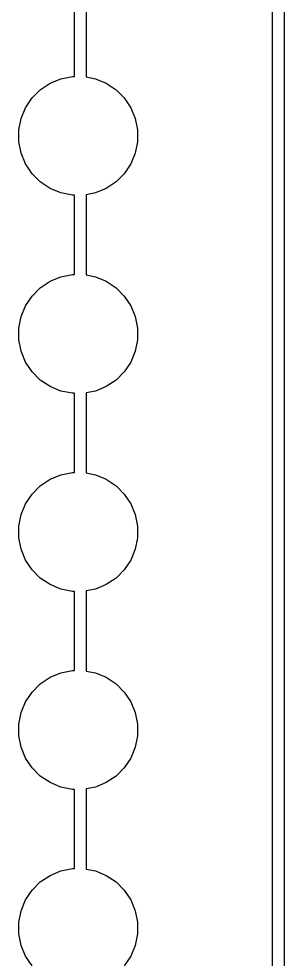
# Model space of a CAD drawing. Extents: x 3.46 to 9.57, y -5.61 to -1.49.
# Drawn here: x 3.5991 to 3.7332, y -2.439 to -1.9641 of the extents above; entities that cross this region are included whole.
import ezdxf

# ---------------------------------------------------------------- set-up
doc = ezdxf.new("R2010")
doc.units = 0
doc.header["$MEASUREMENT"] = 0
doc.layers.add('BLACK', color=7, linetype='CONTINUOUS')

msp = doc.modelspace()

# ---------------------------------------------------------------- linework, layer by layer
at = {"layer": 'BLACK', "linetype": 'CONTINUOUS'}
for p, q in [((3.72732, -2.81735), (3.72732, -1.62326)), ((3.73322, -1.62045), (3.73322, -2.82016)), ((3.62732, -1.99323), (3.62732, -1.95323)), ((3.63322, -1.953), (3.63322, -1.99345)), ((3.62038, -1.99438), (3.62618, -1.99323)), ((3.62618, -1.99323), (3.62732, -1.99323)), ((3.63322, -1.99345), (3.63788, -1.99438)), ((3.61001, -1.99993), (3.61492, -1.99664)), ((3.61492, -1.99664), (3.62038, -1.99438)), ((3.63788, -1.99438), (3.64334, -1.99664)), ((3.64334, -1.99664), (3.64826, -1.99993)), ((3.60583, -2.0041), (3.61001, -1.99993)), ((3.64826, -1.99993), (3.65244, -2.0041)), ((3.60255, -2.00902), (3.60583, -2.0041)), ((3.65244, -2.0041), (3.65572, -2.00902)), ((3.60029, -2.01448), (3.60255, -2.00902)), ((3.65572, -2.00902), (3.65798, -2.01448)), ((3.59913, -2.02027), (3.60029, -2.01448)), ((3.65798, -2.01448), (3.65913, -2.02027)), ((3.59913, -2.02618), (3.59913, -2.02027)), ((3.65913, -2.02027), (3.65913, -2.02618)), ((3.60029, -2.03198), (3.59913, -2.02618)), ((3.65913, -2.02618), (3.65798, -2.03198)), ((3.60255, -2.03744), (3.60029, -2.03198)), ((3.65798, -2.03198), (3.65572, -2.03744)), ((3.60583, -2.04235), (3.60255, -2.03744)), ((3.65572, -2.03744), (3.65244, -2.04235)), ((3.61001, -2.04653), (3.60583, -2.04235)), ((3.65244, -2.04235), (3.64826, -2.04653)), ((3.61492, -2.04981), (3.61001, -2.04653)), ((3.62038, -2.05208), (3.61492, -2.04981)), ((3.64334, -2.04981), (3.63788, -2.05208)), ((3.64826, -2.04653), (3.64334, -2.04981)), ((3.62618, -2.05323), (3.62038, -2.05208)), ((3.62732, -2.05323), (3.62618, -2.05323)), ((3.62732, -2.09323), (3.62732, -2.05323)), ((3.63788, -2.05208), (3.63322, -2.053)), ((3.63322, -2.053), (3.63322, -2.09345)), ((3.62038, -2.09438), (3.62618, -2.09323)), ((3.62618, -2.09323), (3.62732, -2.09323)), ((3.63322, -2.09345), (3.63788, -2.09438)), ((3.61001, -2.09993), (3.61492, -2.09664)), ((3.61492, -2.09664), (3.62038, -2.09438)), ((3.63788, -2.09438), (3.64334, -2.09664)), ((3.64334, -2.09664), (3.64826, -2.09993)), ((3.60583, -2.1041), (3.61001, -2.09993)), ((3.64826, -2.09993), (3.65244, -2.1041)), ((3.60255, -2.10902), (3.60583, -2.1041)), ((3.65244, -2.1041), (3.65572, -2.10902)), ((3.60029, -2.11448), (3.60255, -2.10902)), ((3.65572, -2.10902), (3.65798, -2.11448)), ((3.59913, -2.12027), (3.60029, -2.11448)), ((3.65798, -2.11448), (3.65913, -2.12027)), ((3.59913, -2.12618), (3.59913, -2.12027)), ((3.65913, -2.12027), (3.65913, -2.12618)), ((3.60029, -2.13198), (3.59913, -2.12618)), ((3.65913, -2.12618), (3.65798, -2.13198)), ((3.60255, -2.13744), (3.60029, -2.13198)), ((3.65798, -2.13198), (3.65572, -2.13744)), ((3.60583, -2.14235), (3.60255, -2.13744)), ((3.65572, -2.13744), (3.65244, -2.14235)), ((3.61001, -2.14653), (3.60583, -2.14235)), ((3.65244, -2.14235), (3.64826, -2.14653)), ((3.61492, -2.14981), (3.61001, -2.14653)), ((3.62038, -2.15208), (3.61492, -2.14981)), ((3.64334, -2.14981), (3.63788, -2.15208)), ((3.64826, -2.14653), (3.64334, -2.14981)), ((3.62618, -2.15323), (3.62038, -2.15208)), ((3.62732, -2.15323), (3.62618, -2.15323)), ((3.62732, -2.19323), (3.62732, -2.15323)), ((3.63788, -2.15208), (3.63322, -2.153)), ((3.63322, -2.153), (3.63322, -2.19345)), ((3.62038, -2.19438), (3.62618, -2.19323)), ((3.62618, -2.19323), (3.62732, -2.19323)), ((3.63322, -2.19345), (3.63788, -2.19438)), ((3.61001, -2.19993), (3.61492, -2.19664)), ((3.61492, -2.19664), (3.62038, -2.19438)), ((3.63788, -2.19438), (3.64334, -2.19664)), ((3.64334, -2.19664), (3.64826, -2.19993)), ((3.60583, -2.2041), (3.61001, -2.19993)), ((3.64826, -2.19993), (3.65244, -2.2041)), ((3.60255, -2.20902), (3.60583, -2.2041)), ((3.65244, -2.2041), (3.65572, -2.20902)), ((3.60029, -2.21448), (3.60255, -2.20902)), ((3.65572, -2.20902), (3.65798, -2.21448)), ((3.59913, -2.22027), (3.60029, -2.21448)), ((3.65798, -2.21448), (3.65913, -2.22027)), ((3.59913, -2.22618), (3.59913, -2.22027)), ((3.65913, -2.22027), (3.65913, -2.22618)), ((3.60029, -2.23198), (3.59913, -2.22618)), ((3.65913, -2.22618), (3.65798, -2.23198)), ((3.60255, -2.23744), (3.60029, -2.23198)), ((3.65798, -2.23198), (3.65572, -2.23744)), ((3.60583, -2.24235), (3.60255, -2.23744)), ((3.65572, -2.23744), (3.65244, -2.24235)), ((3.61001, -2.24653), (3.60583, -2.24235)), ((3.65244, -2.24235), (3.64826, -2.24653)), ((3.61492, -2.24981), (3.61001, -2.24653)), ((3.62038, -2.25208), (3.61492, -2.24981)), ((3.64334, -2.24981), (3.63788, -2.25208)), ((3.64826, -2.24653), (3.64334, -2.24981)), ((3.62618, -2.25323), (3.62038, -2.25208)), ((3.62732, -2.25323), (3.62618, -2.25323)), ((3.62732, -2.29323), (3.62732, -2.25323)), ((3.63788, -2.25208), (3.63322, -2.253)), ((3.63322, -2.253), (3.63322, -2.29345)), ((3.62038, -2.29438), (3.62618, -2.29323)), ((3.62618, -2.29323), (3.62732, -2.29323)), ((3.61001, -2.29993), (3.61492, -2.29664)), ((3.61492, -2.29664), (3.62038, -2.29438)), ((3.63322, -2.29345), (3.63788, -2.29438)), ((3.63788, -2.29438), (3.64334, -2.29664)), ((3.64334, -2.29664), (3.64826, -2.29993)), ((3.60583, -2.3041), (3.61001, -2.29993)), ((3.64826, -2.29993), (3.65244, -2.3041)), ((3.60255, -2.30902), (3.60583, -2.3041)), ((3.65244, -2.3041), (3.65572, -2.30902)), ((3.60029, -2.31448), (3.60255, -2.30902)), ((3.65572, -2.30902), (3.65798, -2.31448)), ((3.59913, -2.32027), (3.60029, -2.31448)), ((3.65798, -2.31448), (3.65913, -2.32027)), ((3.59913, -2.32618), (3.59913, -2.32027)), ((3.65913, -2.32027), (3.65913, -2.32618)), ((3.60029, -2.33198), (3.59913, -2.32618)), ((3.65913, -2.32618), (3.65798, -2.33198)), ((3.60255, -2.33744), (3.60029, -2.33198)), ((3.65798, -2.33198), (3.65572, -2.33744)), ((3.60583, -2.34235), (3.60255, -2.33744)), ((3.65572, -2.33744), (3.65244, -2.34235)), ((3.61001, -2.34653), (3.60583, -2.34235)), ((3.65244, -2.34235), (3.64826, -2.34653)), ((3.61492, -2.34981), (3.61001, -2.34653)), ((3.62038, -2.35208), (3.61492, -2.34981)), ((3.64334, -2.34981), (3.63788, -2.35208)), ((3.64826, -2.34653), (3.64334, -2.34981)), ((3.62618, -2.35323), (3.62038, -2.35208)), ((3.62732, -2.35323), (3.62618, -2.35323)), ((3.62732, -2.39323), (3.62732, -2.35323)), ((3.63788, -2.35208), (3.63322, -2.353)), ((3.63322, -2.353), (3.63322, -2.39345)), ((3.61001, -2.39993), (3.61492, -2.39664)), ((3.61492, -2.39664), (3.62038, -2.39438)), ((3.62038, -2.39438), (3.62618, -2.39323)), ((3.62618, -2.39323), (3.62732, -2.39323)), ((3.63322, -2.39345), (3.63788, -2.39438)), ((3.63788, -2.39438), (3.64334, -2.39664)), ((3.64334, -2.39664), (3.64826, -2.39993)), ((3.60583, -2.4041), (3.61001, -2.39993)), ((3.64826, -2.39993), (3.65244, -2.4041)), ((3.60255, -2.40902), (3.60583, -2.4041)), ((3.65244, -2.4041), (3.65572, -2.40902)), ((3.60029, -2.41448), (3.60255, -2.40902)), ((3.65572, -2.40902), (3.65798, -2.41448)), ((3.59913, -2.42027), (3.60029, -2.41448)), ((3.65798, -2.41448), (3.65913, -2.42027)), ((3.59913, -2.42618), (3.59913, -2.42027)), ((3.65913, -2.42027), (3.65913, -2.42618)), ((3.60029, -2.43198), (3.59913, -2.42618)), ((3.65913, -2.42618), (3.65798, -2.43198)), ((3.60255, -2.43744), (3.60029, -2.43198)), ((3.65798, -2.43198), (3.65572, -2.43744)), ((3.60583, -2.44235), (3.60255, -2.43744)), ((3.65572, -2.43744), (3.65244, -2.44235))]:
    msp.add_line(p, q, dxfattribs=at)

doc.saveas('drawing.dxf')
